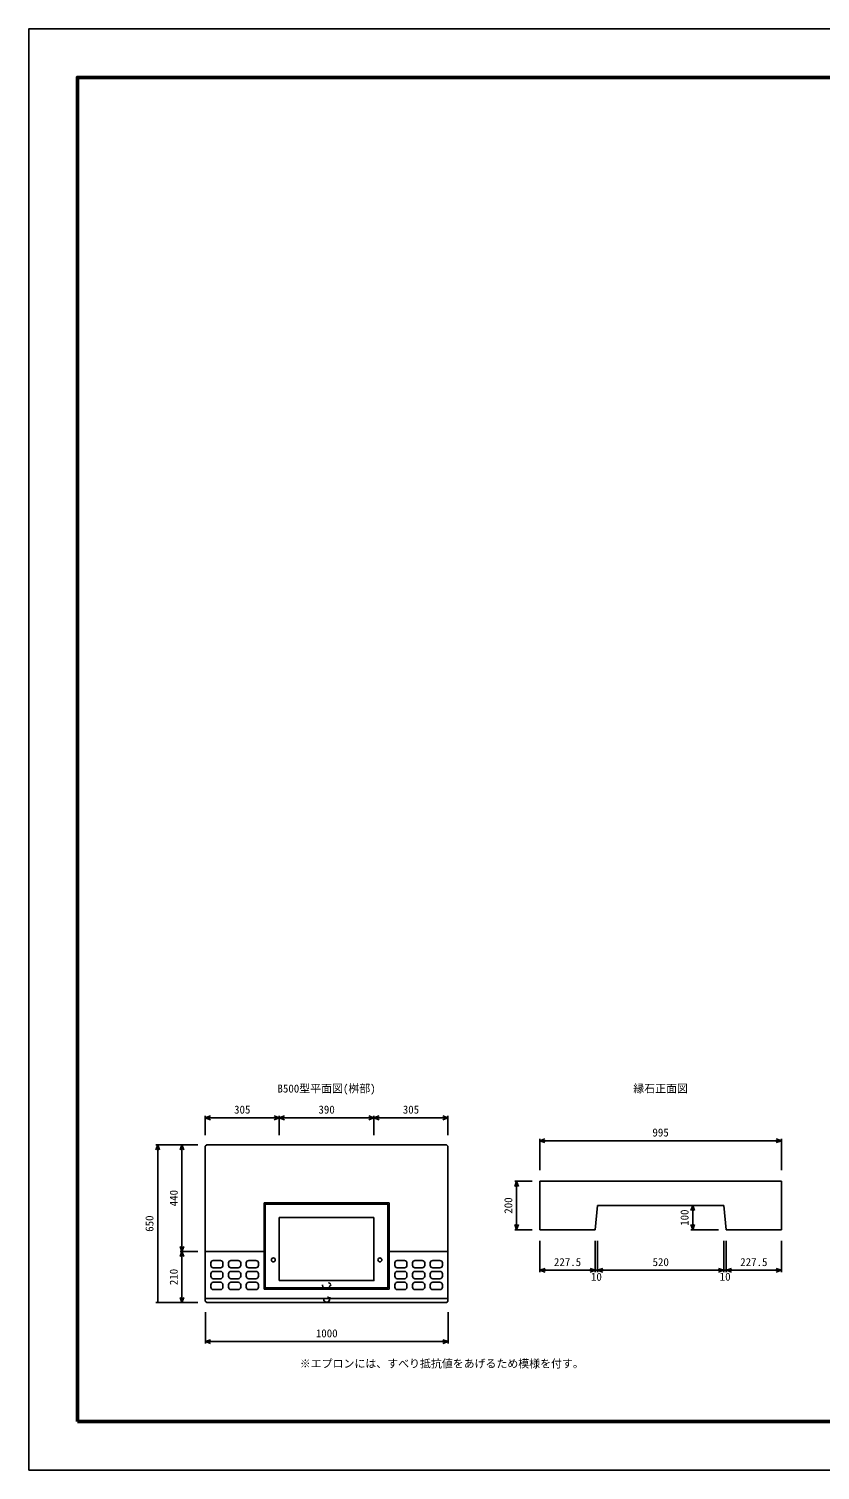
# Model space of a CAD drawing. Units: millimetres, scale not verified. Extents: x -12600 to 12600, y -5940 to 5940.
# Drawn here: x -12600 to -9340, y -5940 to 0 of the extents above; entities that cross this region are included whole.
import ezdxf
from ezdxf.enums import TextEntityAlignment as Align

# ---------------------------------------------------------------- set-up
doc = ezdxf.new("R2010")
doc.units = ezdxf.units.MM
doc.header["$LTSCALE"] = 40
doc.linetypes.add('DOTTED', pattern=[1.75, 0.25, -1.5])
for name, color, linetype, lineweight in [('0-0_DIM', 7, 'Continuous', 25), ('0-1_Defpoints', 5, 'Continuous', 25), ('0-2_HATCH', 6, 'DOTTED', 25), ('0-5_OUTLINE', 3, 'Continuous', 25), ('0-6_OUTLINE2', 4, 'DOTTED', 25), ('0-7_TXT', 7, 'Continuous', 25), ('0-8_WAKU', 3, 'Continuous', 25)]:
    doc.layers.add(name, color=color, linetype=linetype, lineweight=lineweight)
doc.styles.add('ＭＳ ゴシック', font='')
doc.styles.get('ＭＳ ゴシック').set_extended_font_data('MS Gothic')

msp = doc.modelspace()

# ---------------------------------------------------------------- linework, layer by layer
at = {"layer": '0-0_DIM'}
for p, q in [((-11873.29, -4480.37), (-11873.29, -4558.87)), ((-11873.29, -4480.37), (-11873.29, -4558.87)), ((-11568.29, -4487.87), (-11873.29, -4487.87)), ((-11568.29, -4480.37), (-11568.29, -4558.87)), ((-11178.29, -4487.87), (-11568.29, -4487.87)), ((-11178.29, -4480.37), (-11178.29, -4558.87)), ((-11178.29, -4487.87), (-10873.29, -4487.87)), ((-10873.29, -4480.37), (-10873.29, -4558.87)), ((-12076.79, -4598.87), (-11904.29, -4598.87)), ((-12069.29, -4598.87), (-12069.29, -5248.87)), ((-11969.29, -5038.87), (-11969.29, -4598.87)), ((-10494.93, -4574.8), (-10494.93, -4703.3)), ((-10494.93, -4574.8), (-10494.93, -4703.3)), ((-9499.93, -4582.3), (-10494.93, -4582.3)), ((-9499.93, -4574.8), (-9499.93, -4703.3)), ((-10598.43, -4749.3), (-10525.93, -4749.3)), ((-10590.93, -4949.3), (-10590.93, -4749.3)), ((-9865.02, -4949.3), (-9865.02, -4849.3)), ((-10598.43, -4949.3), (-10525.93, -4949.3)), ((-9872.52, -4949.3), (-9758.43, -4949.3)), ((-11976.79, -5038.87), (-11904.29, -5038.87)), ((-11969.29, -5038.87), (-11969.29, -5248.87)), ((-10494.43, -5123.8), (-10494.43, -4995.3)), ((-10266.93, -5123.8), (-10266.93, -4995.3)), ((-10256.93, -5123.8), (-10256.93, -4995.3)), ((-9736.93, -5123.8), (-9736.93, -4995.3)), ((-9726.93, -5123.8), (-9726.93, -4995.3)), ((-9499.43, -5123.8), (-9499.43, -4995.3)), ((-10494.43, -5116.3), (-10266.93, -5116.3)), ((-12076.79, -5248.87), (-11904.29, -5248.87)), ((-11872.79, -5417.37), (-11872.79, -5288.87)), ((-10872.79, -5417.37), (-10872.79, -5288.87)), ((-11872.79, -5409.87), (-10872.79, -5409.87))]:
    msp.add_line(p, q, dxfattribs=at)
for points in [[(-11852.15, -4495.57), (-11873.29, -4487.87), (-11852.15, -4480.18)], [(-11589.43, -4495.57), (-11568.29, -4487.87), (-11589.43, -4480.18)], [(-11547.15, -4495.57), (-11568.29, -4487.87), (-11547.15, -4480.18)], [(-11199.43, -4495.57), (-11178.29, -4487.87), (-11199.43, -4480.18)], [(-11157.15, -4495.57), (-11178.29, -4487.87), (-11157.15, -4480.18)], [(-10894.43, -4495.57), (-10873.29, -4487.87), (-10894.43, -4480.18)], [(-12061.59, -4620.01), (-12069.29, -4598.87), (-12076.99, -4620.01)], [(-11976.99, -4620.01), (-11969.29, -4598.87), (-11961.59, -4620.01)], [(-10473.79, -4589.99), (-10494.93, -4582.3), (-10473.79, -4574.6)], [(-9521.07, -4589.99), (-9499.93, -4582.3), (-9521.07, -4574.6)], [(-10598.63, -4770.44), (-10590.93, -4749.3), (-10583.23, -4770.44)], [(-9872.71, -4870.44), (-9865.02, -4849.3), (-9857.32, -4870.44)], [(-10598.63, -4928.16), (-10590.93, -4949.3), (-10583.23, -4928.16)], [(-9872.71, -4928.16), (-9865.02, -4949.3), (-9857.32, -4928.16)], [(-11976.99, -5017.73), (-11969.29, -5038.87), (-11961.59, -5017.73)], [(-11976.99, -5060.01), (-11969.29, -5038.87), (-11961.59, -5060.01)], [(-10473.29, -5108.6), (-10494.43, -5116.3), (-10473.29, -5123.99)], [(-10288.07, -5108.6), (-10266.93, -5116.3), (-10288.07, -5123.99)], [(-10266.93, -5116.3), (-10256.93, -5116.3), (-9736.93, -5116.3), (-9726.93, -5116.3), (-9499.43, -5116.3)], [(-10235.79, -5108.6), (-10256.93, -5116.3), (-10235.79, -5123.99)], [(-9759.07, -5108.6), (-9737.93, -5116.3), (-9759.07, -5123.99)], [(-9704.79, -5108.6), (-9725.93, -5116.3), (-9704.79, -5123.99)], [(-9521.57, -5108.6), (-9500.43, -5116.3), (-9521.57, -5123.99)], [(-11976.99, -5227.73), (-11969.29, -5248.87), (-11961.59, -5227.73)], [(-11851.65, -5402.18), (-11872.79, -5409.87), (-11851.65, -5417.57)], [(-10893.93, -5402.17), (-10872.79, -5409.87), (-10893.93, -5417.57)]]:
    msp.add_lwpolyline(points, dxfattribs=at)
at = {"layer": '0-1_Defpoints'}
msp.add_lwpolyline([(-12600, -5940), (-4200, -5940), (-4200, 0), (-12600, 0)], close=True, dxfattribs=at)
at = {"layer": '0-2_HATCH', "linetype": 'Continuous'}
for p, q in [((-11850.29, -5085.87), (-11850.29, -5095.87)), ((-11840.29, -5075.87), (-11810.29, -5075.87)), ((-11810.29, -5105.87), (-11840.29, -5105.87)), ((-11800.29, -5095.87), (-11800.29, -5085.87)), ((-11777.29, -5085.87), (-11777.29, -5095.87)), ((-11767.29, -5075.87), (-11737.29, -5075.87)), ((-11737.29, -5105.87), (-11767.29, -5105.87)), ((-11727.29, -5095.87), (-11727.29, -5085.87)), ((-11704.29, -5085.87), (-11704.29, -5095.87)), ((-11694.29, -5075.87), (-11664.29, -5075.87)), ((-11664.29, -5105.87), (-11694.29, -5105.87)), ((-11654.29, -5095.87), (-11654.29, -5085.87)), ((-11092.29, -5085.87), (-11092.29, -5095.87)), ((-11082.29, -5075.87), (-11052.29, -5075.87)), ((-11052.29, -5105.87), (-11082.29, -5105.87)), ((-11042.29, -5095.87), (-11042.29, -5085.87)), ((-11019.29, -5085.87), (-11019.29, -5095.87)), ((-11009.29, -5075.87), (-10979.29, -5075.87)), ((-10979.29, -5105.87), (-11009.29, -5105.87)), ((-10969.29, -5095.87), (-10969.29, -5085.87)), ((-10946.29, -5085.87), (-10946.29, -5095.87)), ((-10936.29, -5075.87), (-10906.29, -5075.87)), ((-10906.29, -5105.87), (-10936.29, -5105.87)), ((-10896.29, -5095.87), (-10896.29, -5085.87)), ((-11850.29, -5130.87), (-11850.29, -5140.87)), ((-11840.29, -5120.87), (-11810.29, -5120.87)), ((-11810.29, -5150.87), (-11840.29, -5150.87)), ((-11840.29, -5165.87), (-11810.29, -5165.87)), ((-11800.29, -5140.87), (-11800.29, -5130.87)), ((-11777.29, -5130.87), (-11777.29, -5140.87)), ((-11767.29, -5120.87), (-11737.29, -5120.87)), ((-11737.29, -5150.87), (-11767.29, -5150.87)), ((-11767.29, -5165.87), (-11737.29, -5165.87)), ((-11727.29, -5140.87), (-11727.29, -5130.87)), ((-11704.29, -5130.87), (-11704.29, -5140.87)), ((-11694.29, -5120.87), (-11664.29, -5120.87)), ((-11664.29, -5150.87), (-11694.29, -5150.87)), ((-11694.29, -5165.87), (-11664.29, -5165.87)), ((-11654.29, -5140.87), (-11654.29, -5130.87)), ((-11092.29, -5130.87), (-11092.29, -5140.87)), ((-11082.29, -5120.87), (-11052.29, -5120.87)), ((-11052.29, -5150.87), (-11082.29, -5150.87)), ((-11082.29, -5165.87), (-11052.29, -5165.87)), ((-11042.29, -5140.87), (-11042.29, -5130.87)), ((-11019.29, -5130.87), (-11019.29, -5140.87)), ((-11009.29, -5120.87), (-10979.29, -5120.87)), ((-10979.29, -5150.87), (-11009.29, -5150.87)), ((-11009.29, -5165.87), (-10979.29, -5165.87)), ((-10969.29, -5140.87), (-10969.29, -5130.87)), ((-10946.29, -5130.87), (-10946.29, -5140.87)), ((-10936.29, -5120.87), (-10906.29, -5120.87)), ((-10906.29, -5150.87), (-10936.29, -5150.87)), ((-10936.29, -5165.87), (-10906.29, -5165.87)), ((-10896.29, -5140.87), (-10896.29, -5130.87)), ((-11850.29, -5175.87), (-11850.29, -5185.87)), ((-11810.29, -5195.87), (-11840.29, -5195.87)), ((-11800.29, -5185.87), (-11800.29, -5175.87)), ((-11777.29, -5175.87), (-11777.29, -5185.87)), ((-11737.29, -5195.87), (-11767.29, -5195.87)), ((-11727.29, -5185.87), (-11727.29, -5175.87)), ((-11704.29, -5175.87), (-11704.29, -5185.87)), ((-11664.29, -5195.87), (-11694.29, -5195.87)), ((-11654.29, -5185.87), (-11654.29, -5175.87)), ((-11092.29, -5175.87), (-11092.29, -5185.87)), ((-11052.29, -5195.87), (-11082.29, -5195.87)), ((-11042.29, -5185.87), (-11042.29, -5175.87)), ((-11019.29, -5175.87), (-11019.29, -5185.87)), ((-10979.29, -5195.87), (-11009.29, -5195.87)), ((-10969.29, -5185.87), (-10969.29, -5175.87)), ((-10946.29, -5175.87), (-10946.29, -5185.87)), ((-10906.29, -5195.87), (-10936.29, -5195.87)), ((-10896.29, -5185.87), (-10896.29, -5175.87))]:
    msp.add_line(p, q, dxfattribs=at)
for centre, start, end in [((-11840.29, -5085.87), 90, 180), ((-11840.29, -5095.87), 180, 270), ((-11810.29, -5085.87), 0, 90), ((-11810.29, -5095.87), 270, 0), ((-11767.29, -5085.87), 90, 180), ((-11767.29, -5095.87), 180, 270), ((-11737.29, -5085.87), 0, 90), ((-11737.29, -5095.87), 270, 0), ((-11694.29, -5085.87), 90, 180), ((-11694.29, -5095.87), 180, 270), ((-11664.29, -5085.87), 0, 90), ((-11664.29, -5095.87), 270, 0), ((-11082.29, -5085.87), 90, 180), ((-11082.29, -5095.87), 180, 270), ((-11052.29, -5085.87), 0, 90), ((-11052.29, -5095.87), 270, 0), ((-11009.29, -5085.87), 90, 180), ((-11009.29, -5095.87), 180, 270), ((-10979.29, -5085.87), 0, 90), ((-10979.29, -5095.87), 270, 0), ((-10936.29, -5085.87), 90, 180), ((-10936.29, -5095.87), 180, 270), ((-10906.29, -5085.87), 0, 90), ((-10906.29, -5095.87), 270, 0), ((-11840.29, -5130.87), 90, 180), ((-11840.29, -5140.87), 180, 270), ((-11840.29, -5175.87), 90, 180), ((-11810.29, -5130.87), 0, 90), ((-11810.29, -5140.87), 270, 0), ((-11810.29, -5175.87), 0, 90), ((-11767.29, -5130.87), 90, 180), ((-11767.29, -5140.87), 180, 270), ((-11767.29, -5175.87), 90, 180), ((-11737.29, -5130.87), 0, 90), ((-11737.29, -5140.87), 270, 0), ((-11737.29, -5175.87), 0, 90), ((-11694.29, -5130.87), 90, 180), ((-11694.29, -5140.87), 180, 270), ((-11694.29, -5175.87), 90, 180), ((-11664.29, -5130.87), 0, 90), ((-11664.29, -5140.87), 270, 0), ((-11664.29, -5175.87), 0, 90), ((-11082.29, -5130.87), 90, 180), ((-11082.29, -5140.87), 180, 270), ((-11082.29, -5175.87), 90, 180), ((-11052.29, -5130.87), 0, 90), ((-11052.29, -5140.87), 270, 0), ((-11052.29, -5175.87), 0, 90), ((-11009.29, -5130.87), 90, 180), ((-11009.29, -5140.87), 180, 270), ((-11009.29, -5175.87), 90, 180), ((-10979.29, -5130.87), 0, 90), ((-10979.29, -5140.87), 270, 0), ((-10979.29, -5175.87), 0, 90), ((-10936.29, -5130.87), 90, 180), ((-10936.29, -5140.87), 180, 270), ((-10936.29, -5175.87), 90, 180), ((-10906.29, -5130.87), 0, 90), ((-10906.29, -5140.87), 270, 0), ((-10906.29, -5175.87), 0, 90), ((-11840.29, -5185.87), 180, 270), ((-11810.29, -5185.87), 270, 0), ((-11767.29, -5185.87), 180, 270), ((-11737.29, -5185.87), 270, 0), ((-11694.29, -5185.87), 180, 270), ((-11664.29, -5185.87), 270, 0), ((-11082.29, -5185.87), 180, 270), ((-11052.29, -5185.87), 270, 0), ((-11009.29, -5185.87), 180, 270), ((-10979.29, -5185.87), 270, 0), ((-10936.29, -5185.87), 180, 270), ((-10906.29, -5185.87), 270, 0)]:
    msp.add_arc(centre, 10, start, end, dxfattribs=at)
at = {"layer": '0-5_OUTLINE'}
for p, q in [((-11873.29, -4604.87), (-11867.29, -4598.87)), ((-11873.29, -5242.87), (-11873.29, -4604.87)), ((-10879.29, -4598.87), (-11867.29, -4598.87)), ((-10879.29, -4598.87), (-10873.29, -4604.87)), ((-10873.29, -4604.87), (-10873.29, -5243.87)), ((-10494.93, -4749.3), (-9499.93, -4749.3)), ((-10494.93, -4949.3), (-10494.93, -4749.3)), ((-9499.93, -4749.3), (-9499.93, -4949.3)), ((-10267.43, -4949.3), (-10257.43, -4849.3)), ((-10257.43, -4849.3), (-9737.43, -4849.3)), ((-9737.43, -4849.3), (-9727.43, -4949.3)), ((-10494.93, -4949.3), (-10267.43, -4949.3)), ((-9727.43, -4949.3), (-9499.93, -4949.3)), ((-11873.29, -5038.87), (-11630.29, -5038.87)), ((-11116.29, -5038.87), (-10873.29, -5038.87)), ((-10873.29, -5232.87), (-11873.29, -5232.87)), ((-11873.29, -5242.87), (-11867.29, -5248.87)), ((-11867.29, -5248.87), (-10878.29, -5248.87)), ((-10873.29, -5243.87), (-10878.29, -5248.87))]:
    msp.add_line(p, q, dxfattribs=at)
at = {"layer": '0-6_OUTLINE2', "linetype": 'Continuous'}
for p, q in [((-11630.29, -4838.87), (-11630.29, -5193.37)), ((-11630.29, -4838.87), (-11116.29, -4838.87)), ((-11625.79, -4843.37), (-11625.79, -5188.87)), ((-11120.79, -4843.37), (-11625.79, -4843.37)), ((-11120.79, -4843.37), (-11120.79, -5188.87)), ((-11116.29, -4838.87), (-11116.29, -5193.37)), ((-11568.29, -4899.37), (-11568.29, -5158.37)), ((-11178.29, -4899.37), (-11568.29, -4899.37)), ((-11116.29, -5193.37), (-11630.29, -5193.37)), ((-11120.79, -5188.87), (-11625.79, -5188.87))]:
    msp.add_line(p, q, dxfattribs=at)
at = {"layer": '0-6_OUTLINE2'}
for p, q in [((-11390.29, -5175.87), (-11385.29, -5236.37)), ((-11361.29, -5236.37), (-11356.29, -5175.87))]:
    msp.add_line(p, q, dxfattribs=at)
at = {"layer": '0-6_OUTLINE2', "linetype": 'Continuous'}
msp.add_lwpolyline([(-11178.29, -4899.37), (-11178.29, -5158.37), (-11568.29, -5158.37)], dxfattribs=at)
for centre in [(-11592.79, -5073.37), (-11153.79, -5073.37)]:
    msp.add_circle(centre, 8, dxfattribs=at)
at = {"layer": '0-6_OUTLINE2'}
msp.add_ellipse((-11373.29, -5175.87), major_axis=(17, 0), ratio=0.53, dxfattribs=at)
msp.add_ellipse((-11373.29, -5236.37), major_axis=(12, 0), ratio=0.93, start_param=0.3190031, end_param=2.8225896, dxfattribs=at)
at = {"layer": '0-6_OUTLINE2', "linetype": 'Continuous'}
msp.add_ellipse((-11373.29, -5236.37), major_axis=(12, 0), ratio=0.93, start_param=2.8225896, end_param=6.6021884, dxfattribs=at)
at = {"layer": '0-8_WAKU', "lineweight": 50}
msp.add_lwpolyline([(-12400, -5740), (-4400, -5740), (-4400, -200), (-12400, -200)], close=True, dxfattribs=at)

# ---------------------------------------------------------------- texts
at = {"layer": '0-0_DIM', "style": 'ＭＳ ゴシック'}
for s, p in [('305', (-11754.54, -4480.37)), ('390', (-11407.04, -4480.37)), ('305', (-11059.54, -4480.37)), ('995', (-10031.18, -4574.8)), ('227.5', (-10436.93, -5108.8)), ('520', (-10030.68, -5108.8)), ('227.5', (-9669.43, -5108.8)), ('10', (-10284.43, -5169.43)), ('10', (-9753.93, -5169.12)), ('1000', (-11417.79, -5402.37))]:
    msp.add_text(s, height=32.99, dxfattribs=at).set_placement(p, align=Align.BOTTOM_LEFT)
for s, p in [('440', (-11976.79, -4852.62)), ('200', (-10598.43, -4883.05)), ('100', (-9872.52, -4933.05)), ('650', (-12076.79, -4957.62)), ('210', (-11976.79, -5177.62))]:
    msp.add_text(s, height=32.99, rotation=90, dxfattribs=at).set_placement(p, align=Align.BOTTOM_LEFT)
at = {"layer": '0-7_TXT', "style": 'ＭＳ ゴシック'}
for s, p in [('B500型平面図(桝部)', (-11575.79, -4393.7)), ('縁石正面図', (-10109.93, -4393.7)), ('※エプロンには、すべり抵抗値をあげるため模様を付す。', (-11483.75, -5527.24))]:
    msp.add_text(s, height=32.99, dxfattribs=at).set_placement(p, align=Align.BOTTOM_LEFT)

doc.saveas('drawing.dxf')
